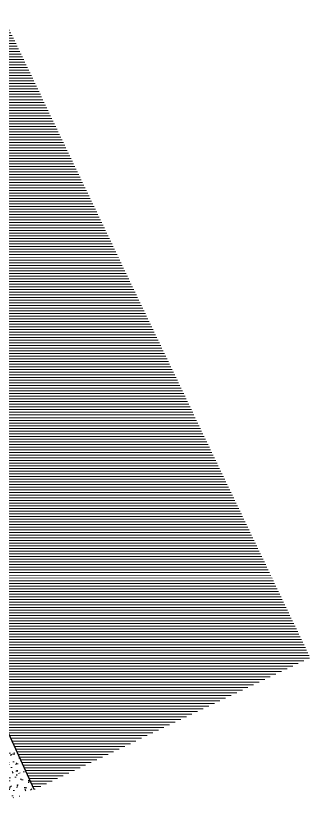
# Model space of a CAD drawing. Header units: metres. Extents: x 678805 to 1359287, y 2747329 to 5497370.
# Drawn here: x 679436.02 to 679438.64, y 2747406.98 to 2747413.96 of the extents above; entities that cross this region are included whole.
import ezdxf

# ---------------------------------------------------------------- set-up
doc = ezdxf.new("R2010")
doc.units = ezdxf.units.M
doc.layers.add('02-L-Waterfeatures 01', color=7, linetype='Continuous', true_color=0x4da6ff)
doc.layers.add('XREF_MON_WATERFEATURE$0$00_Aux', color=6, linetype='Continuous', plot=False)
doc.layers.add('XREF_MON_WATERFEATURE$0$3-TR terra compactada', color=45, linetype='Continuous', lineweight=0)
doc.layers.add('XREF_MON_WATERFEATURE$0$3-TR tot_u', color=7, linetype='Continuous', lineweight=5, true_color=0x787878)

# ---------------------------------------------------------------- blocks, each defined once
blk = doc.blocks.new('XREF_MON_WATERFEATURE$0$Long section P1')
at = {"layer": 'XREF_MON_WATERFEATURE$0$3-TR terra compactada'}
h = blk.add_hatch(dxfattribs=at)
h.set_pattern_fill('LINE', color=256, scale=0.007499999999999999, angle=-115.5575462492015, style=0)
h.set_pattern_definition([(244.4424537507984, (1.000000000465661, 2.499999999534339), (0.02148250488440889, -0.01027312708679047), [])])
h.paths.add_polyline_path([(10.71988786989823, 5.267380715497664), (10.46988786989823, 5.267380715497664), (3.121245155110955, 2.93497429555282), (3.121245155110955, 2.301979742245749), (2.170754761900753, 2.301979742478579), (2.170754756778479, 2.684450435684994), (1.84492399264127, 2.687072572764009), (0, 2.722765030805022), (-4.656612873077393e-10, 0), (34.51064929459244, 0), (34.51531785260886, 6.56265344331041), (29.9232946918346, 6.482318322639912), (29.93329225039854, 5.643679985320427), (27.60592488572001, 5.643524000653997), (27.23019151389599, 4.99273470765911), (22.13872488681227, 4.992734710918739), (21.76299151498824, 4.341945421881974), (16.62236303137615, 4.341945421649143), (16.2922404287383, 3.770156301558018), (10.71988787036389, 3.770163531182334)])
at = {"layer": 'XREF_MON_WATERFEATURE$0$3-TR tot_u'}
h = blk.add_hatch(dxfattribs=at)
h.set_pattern_fill('AR-CONC', color=256, scale=0.001, angle=89.80773971951326)
h.set_pattern_definition([(139.8077397195133, (0, 0), (0.01655032896084532, 0.1821301586127015), [0.01904999999999999, -0.20955]), (84.8077397195133, (0, 0), (-0.1911740313201086, -0.03460211865260197), [0.01524, -0.16764058417]), (190.2591844195133, (0.001379190012812614, 0.01517746411263943), (-0.1746236945729831, 0.147528039453288), [0.01619000879999999, -0.1780902445999999]), (135.9919397195133, (-0.05079971440136433, 0.0001704625319689512), (0.0429517155597376, 0.2709364388181764), [0.02857499999999999, -0.3143249999999999]), (186.4432973295133, (-0.04722043173387647, 0.02274847915396094), (-0.2466281057423957, 0.238233052820361), [0.02428502314, -0.26713560816]), (80.99189088951329, (-0.05079971440136433, 0.0001704625319689512), (-0.2466281057301616, 0.2382330528337941), [0.02285996706999999, -0.2514597319199999]), (110.8077397195132, (-0.03801455395296216, 0.02552770404145122), (0.1027733749339351, 0.1512703798000213), [0.01904999999999999, -0.20955]), (55.80773971951329, (-0.03801455395296216, 0.02552770404145122), (-0.1839795482089602, 0.06241973576511604), [0.01524, -0.16764]), (161.2591847195133, (-0.02945010596886277, 0.03813356906175613), (-0.08120617422682766, 0.2136901152302659), [0.0161900088, -0.1780899375999999]), (127.3077397195133, (0, 0), (-0.08454419881353552, 0.003372316096895325), [0, -0.1656079999999999, 0, -0.1701799999999999, 0, -0.168275]), (97.30773971951326, (0, 0), (-0.09995579284528254, 0.0671554491128677), [0, -0.09702799999999993, 0, -0.1617979999999999, 0, -0.06413499999999996]), (57.30773971951327, (-0.0001900661736726761, -0.05664168111979961), (0.006183695286258138, 0.1355706086069053), [0, -0.06349999999999997, 0, -0.19812, 0, -0.2628899999999999]), (47.30773971951326, (-0.0002752970904111862, -0.08204153832048178), (-0.02492929025133012, 0.1482136677635532), [0, -0.08254999999999997, 0, -0.1315719999999999, 0, -0.1866899999999999])])
h.paths.add_polyline_path([(4.656612873077393e-10, 2.923310487531126), (0, 2.722765030805022), (1.845377078279853, 2.687063807388768), (1.853874093852937, 2.893889697268605)])
at = {"layer": 'XREF_MON_WATERFEATURE$0$00_Aux'}
blk.add_lwpolyline([(0, 2.722765030805022), (1.845377078279853, 2.687063807388768)], dxfattribs=at)
blk = doc.blocks.new('XREF_MON_WATERFEATURE')
at = {"rotation": 115.5575828872244}
blk.add_blockref('XREF_MON_WATERFEATURE$0$Long section P1', (679438.644752539, 2747408.239914611), dxfattribs=at)

msp = doc.modelspace()

# ---------------------------------------------------------------- block references
at = {"layer": '02-L-Waterfeatures 01', "color": 18, "true_color": 0x000000}
msp.add_blockref('XREF_MON_WATERFEATURE', (0, 0), dxfattribs=at)

doc.saveas('drawing.dxf')
